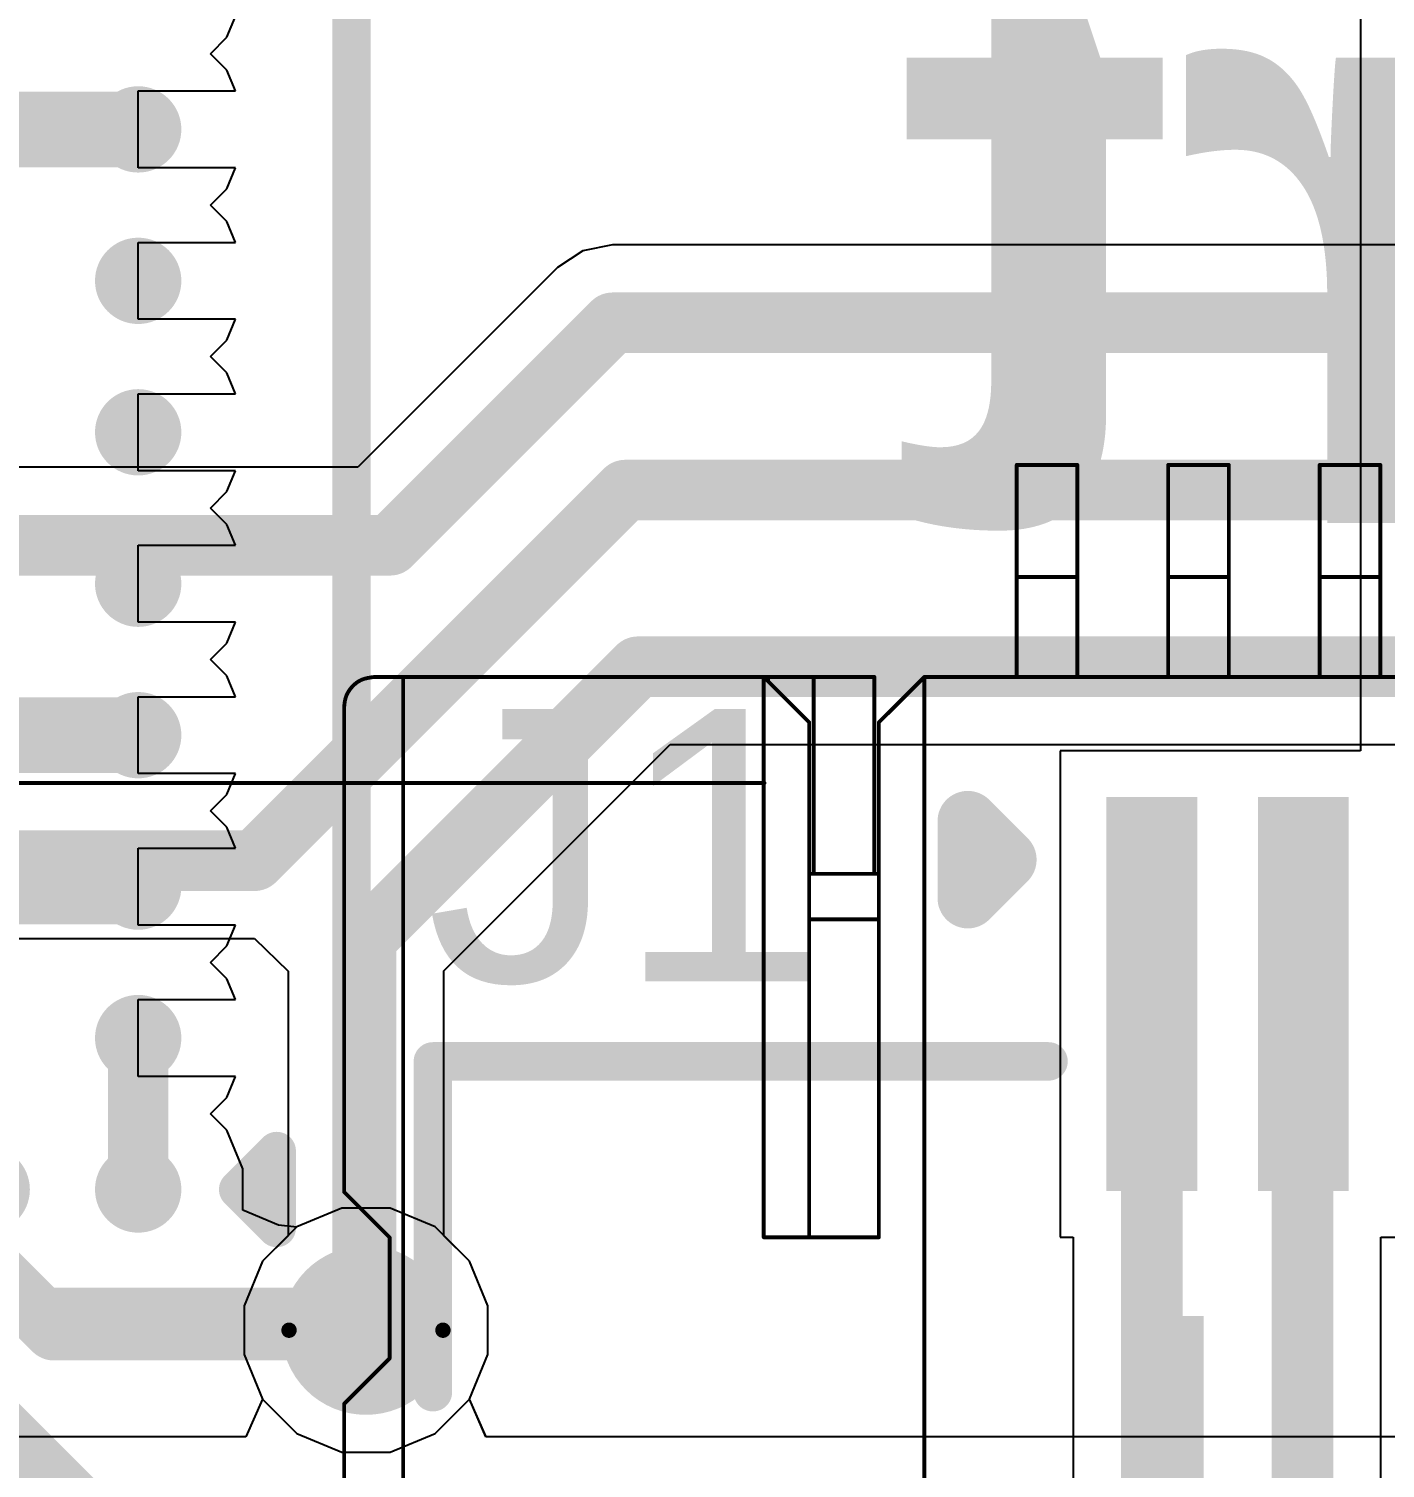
# Model space of a CAD drawing. Header units: inches. Extents: x 0 to 323, y -26 to 38.
# Drawn here: x 20.543 to 25.02, y 3.404 to 8.157 of the extents above; entities that cross this region are included whole.
import ezdxf

# ---------------------------------------------------------------- set-up
doc = ezdxf.new("R2010")
doc.units = ezdxf.units.IN
for name, color, linetype in [('Bottom Layer', 5, 'Continuous'), ('Bottom Overlay', 54, 'Continuous'), ('Bottom Paste', 16, 'Continuous'), ('Bottom Solder', 6, 'Continuous'), ('Drill Drawing', 1, 'Continuous'), ('GND', 76, 'Continuous'), ('Mechanical 3', 76, 'Continuous'), ('Power', 16, 'Continuous'), ('Top Layer', 1, 'Continuous'), ('Top Overlay', 2, 'Continuous'), ('Top Paste', 8, 'Continuous'), ('Top Solder', 216, 'Continuous'), ('Via Holes', 16, 'Continuous')]:
    doc.layers.add(name, color=color, linetype=linetype)
doc.styles.add('Arial', font='', dxfattribs={"height": 0.2})
doc.styles.add('Arial_Bold', font='', dxfattribs={"height": 0.2})
doc.styles.get('Arial').set_extended_font_data('Arial')
doc.styles.get('Arial_Bold').set_extended_font_data('Arial', bold=True)

# ---------------------------------------------------------------- blocks, each defined once
blk = doc.blocks.new('_____2____40_B_23')
at = {"layer": 'Bottom Layer'}
h = blk.add_hatch(color=5, dxfattribs=at)
edge = h.paths.add_edge_path()
edge.add_arc((-2.75, 2), 0.1425, 0, 360)
h = blk.add_hatch(color=5, dxfattribs=at)
edge = h.paths.add_edge_path()
edge.add_arc((-2.25, 2), 0.1425, 0, 360)
h = blk.add_hatch(color=5, dxfattribs=at)
edge = h.paths.add_edge_path()
edge.add_arc((-2.75, 1.5), 0.1425, 0, 360)
h = blk.add_hatch(color=5, dxfattribs=at)
edge = h.paths.add_edge_path()
edge.add_arc((-2.75, 1), 0.1425, 0, 360)
h = blk.add_hatch(color=5, dxfattribs=at)
edge = h.paths.add_edge_path()
edge.add_arc((-2.25, 1), 0.1425, 0, 360)
h = blk.add_hatch(color=5, dxfattribs=at)
edge = h.paths.add_edge_path()
edge.add_arc((-2.75, 0.5), 0.1425, 0, 360)
h = blk.add_hatch(color=5, dxfattribs=at)
edge = h.paths.add_edge_path()
edge.add_arc((-2.25, 0.5), 0.1425, 0, 360)
h = blk.add_hatch(color=5, dxfattribs=at)
edge = h.paths.add_edge_path()
edge.add_arc((-2.75, 0), 0.1425, 0, 360)
h = blk.add_hatch(color=5, dxfattribs=at)
edge = h.paths.add_edge_path()
edge.add_arc((-2.75, -0.5), 0.1425, 0, 360)
h = blk.add_hatch(color=5, dxfattribs=at)
edge = h.paths.add_edge_path()
edge.add_arc((-2.75, -1), 0.1425, 0, 360)
h = blk.add_hatch(color=5, dxfattribs=at)
edge = h.paths.add_edge_path()
edge.add_arc((-2.75, -1.5), 0.1425, 0, 360)
h = blk.add_hatch(color=5, dxfattribs=at)
edge = h.paths.add_edge_path()
edge.add_arc((-2.25, -1.5), 0.1425, 0, 360)
at = {"layer": 'Bottom Paste'}
h = blk.add_hatch(color=16, dxfattribs=at)
edge = h.paths.add_edge_path()
edge.add_arc((-2.75, 2), 0.1425, 0, 360)
h = blk.add_hatch(color=16, dxfattribs=at)
edge = h.paths.add_edge_path()
edge.add_arc((-2.25, 2), 0.1425, 0, 360)
h = blk.add_hatch(color=16, dxfattribs=at)
edge = h.paths.add_edge_path()
edge.add_arc((-2.75, 1.5), 0.1425, 0, 360)
h = blk.add_hatch(color=16, dxfattribs=at)
edge = h.paths.add_edge_path()
edge.add_arc((-2.75, 1), 0.1425, 0, 360)
h = blk.add_hatch(color=16, dxfattribs=at)
edge = h.paths.add_edge_path()
edge.add_arc((-2.25, 1), 0.1425, 0, 360)
h = blk.add_hatch(color=16, dxfattribs=at)
edge = h.paths.add_edge_path()
edge.add_arc((-2.75, 0.5), 0.1425, 0, 360)
h = blk.add_hatch(color=16, dxfattribs=at)
edge = h.paths.add_edge_path()
edge.add_arc((-2.25, 0.5), 0.1425, 0, 360)
h = blk.add_hatch(color=16, dxfattribs=at)
edge = h.paths.add_edge_path()
edge.add_arc((-2.75, 0), 0.1425, 0, 360)
h = blk.add_hatch(color=16, dxfattribs=at)
edge = h.paths.add_edge_path()
edge.add_arc((-2.75, -0.5), 0.1425, 0, 360)
h = blk.add_hatch(color=16, dxfattribs=at)
edge = h.paths.add_edge_path()
edge.add_arc((-2.75, -1), 0.1425, 0, 360)
h = blk.add_hatch(color=16, dxfattribs=at)
edge = h.paths.add_edge_path()
edge.add_arc((-2.75, -1.5), 0.1425, 0, 360)
h = blk.add_hatch(color=16, dxfattribs=at)
edge = h.paths.add_edge_path()
edge.add_arc((-2.25, -1.5), 0.1425, 0, 360)
at = {"layer": 'Bottom Solder'}
h = blk.add_hatch(color=6, dxfattribs=at)
edge = h.paths.add_edge_path()
edge.add_arc((-2.75, 2), 0.1425, 0, 360)
h = blk.add_hatch(color=6, dxfattribs=at)
edge = h.paths.add_edge_path()
edge.add_arc((-2.25, 2), 0.1425, 0, 360)
h = blk.add_hatch(color=6, dxfattribs=at)
edge = h.paths.add_edge_path()
edge.add_arc((-2.75, 1.5), 0.1425, 0, 360)
h = blk.add_hatch(color=6, dxfattribs=at)
edge = h.paths.add_edge_path()
edge.add_arc((-2.75, 1), 0.1425, 0, 360)
h = blk.add_hatch(color=6, dxfattribs=at)
edge = h.paths.add_edge_path()
edge.add_arc((-2.25, 1), 0.1425, 0, 360)
h = blk.add_hatch(color=6, dxfattribs=at)
edge = h.paths.add_edge_path()
edge.add_arc((-2.75, 0.5), 0.1425, 0, 360)
h = blk.add_hatch(color=6, dxfattribs=at)
edge = h.paths.add_edge_path()
edge.add_arc((-2.25, 0.5), 0.1425, 0, 360)
h = blk.add_hatch(color=6, dxfattribs=at)
edge = h.paths.add_edge_path()
edge.add_arc((-2.75, 0), 0.1425, 0, 360)
h = blk.add_hatch(color=6, dxfattribs=at)
edge = h.paths.add_edge_path()
edge.add_arc((-2.75, -0.5), 0.1425, 0, 360)
h = blk.add_hatch(color=6, dxfattribs=at)
edge = h.paths.add_edge_path()
edge.add_arc((-2.75, -1), 0.1425, 0, 360)
h = blk.add_hatch(color=6, dxfattribs=at)
edge = h.paths.add_edge_path()
edge.add_arc((-2.75, -1.5), 0.1425, 0, 360)
h = blk.add_hatch(color=6, dxfattribs=at)
edge = h.paths.add_edge_path()
edge.add_arc((-2.25, -1.5), 0.1425, 0, 360)
at = {"layer": 'Bottom Overlay'}
for points in [[(-3.4544, 2.3876, 0.127, 0.127, 0), (-3.4544, -2.7178, 0.127, 0.127, 0)], [(3.1496, 2.3876, 0.127, 0.127, 0), (-3.4544, 2.3876, 0.127, 0.127, 0)], [(-3.2072, 2.127, 0.127, 0.127, 0), (-3.2072, 1.873, 0.127, 0.127, 0)], [(-3.0802, 2, 0.127, 0.127, 0), (-3.2072, 2.127, 0.127, 0.127, 0)], [(-3.0802, 2, 0.127, 0.127, 0), (-3.2072, 1.873, 0.127, 0.127, 0)]]:
    blk.add_lwpolyline(points, format="xyseb", dxfattribs=at)
for points in [[(-3.4861, 2.3876, 0.0635, 0.0635, 1), (-3.4226, 2.3876, 0.0635, 0.0635, 1)], [(-3.4861, 2.3876, 0.0635, 0.0635, 1), (-3.4226, 2.3876, 0.0635, 0.0635, 1)], [(-3.2389, 2.127, 0.0635, 0.0635, 1), (-3.1754, 2.127, 0.0635, 0.0635, 1)], [(-3.2389, 2.127, 0.0635, 0.0635, 1), (-3.1754, 2.127, 0.0635, 0.0635, 1)], [(-3.1119, 2, 0.0635, 0.0635, 1), (-3.0484, 2, 0.0635, 0.0635, 1)], [(-3.1119, 2, 0.0635, 0.0635, 1), (-3.0484, 2, 0.0635, 0.0635, 1)], [(-3.2389, 1.873, 0.0635, 0.0635, 1), (-3.1754, 1.873, 0.0635, 0.0635, 1)], [(-3.2389, 1.873, 0.0635, 0.0635, 1), (-3.1754, 1.873, 0.0635, 0.0635, 1)]]:
    blk.add_lwpolyline(points, format="xyseb", close=True, dxfattribs=at)
blk = doc.blocks.new('AFC01_S15FCC_00_25')
at = {"layer": 'Top Layer'}
for points in [[(-3.35, 0.69), (-3.65, 0.69), (-3.65, 1.99), (-3.35, 1.99)], [(-2.85, 0.69), (-3.15, 0.69), (-3.15, 1.99), (-2.85, 1.99)]]:
    blk.add_hatch(color=1, dxfattribs=at).paths.add_polyline_path(points)
at = {"layer": 'Top Paste'}
for points in [[(-3.35, 0.69), (-3.65, 0.69), (-3.65, 1.99), (-3.35, 1.99)], [(-2.85, 0.69), (-3.15, 0.69), (-3.15, 1.99), (-2.85, 1.99)]]:
    blk.add_hatch(color=8, dxfattribs=at).paths.add_polyline_path(points)
at = {"layer": 'Top Solder'}
for points in [[(-3.35, 0.69), (-3.65, 0.69), (-3.65, 1.99), (-3.35, 1.99)], [(-2.85, 0.69), (-3.15, 0.69), (-3.15, 1.99), (-2.85, 1.99)]]:
    blk.add_hatch(color=216, dxfattribs=at).paths.add_polyline_path(points)
at = {"layer": 'Top Overlay'}
for points in [[(-4.1072, 1.9106, 0.2, 0.2, 0), (-3.9802, 1.7836, 0.2, 0.2, 0)], [(-4.1072, 1.6566, 0.2, 0.2, 0), (-4.1072, 1.9106, 0.2, 0.2, 0)], [(-4.1072, 1.6566, 0.2, 0.2, 0), (-3.9802, 1.7836, 0.2, 0.2, 0)], [(-5.8728, 1.1176, 0.127, 0.127, 0), (-3.8408, 1.1176, 0.127, 0.127, 0)], [(-5.8728, 0.0254, 0.127, 0.127, 0), (-5.8728, 1.1176, 0.127, 0.127, 0)]]:
    blk.add_lwpolyline(points, format="xyseb", dxfattribs=at)
for points in [[(-4.1572, 1.9106, 0.1, 0.1, 1), (-4.0572, 1.9106, 0.1, 0.1, 1)], [(-4.1572, 1.9106, 0.1, 0.1, 1), (-4.0572, 1.9106, 0.1, 0.1, 1)], [(-4.0302, 1.7836, 0.1, 0.1, 1), (-3.9302, 1.7836, 0.1, 0.1, 1)], [(-4.0302, 1.7836, 0.1, 0.1, 1), (-3.9302, 1.7836, 0.1, 0.1, 1)], [(-4.1572, 1.6566, 0.1, 0.1, 1), (-4.0572, 1.6566, 0.1, 0.1, 1)], [(-4.1572, 1.6566, 0.1, 0.1, 1), (-4.0572, 1.6566, 0.1, 0.1, 1)], [(-5.9046, 1.1176, 0.0635, 0.0635, 1), (-5.8411, 1.1176, 0.0635, 0.0635, 1)], [(-5.9046, 1.1176, 0.0635, 0.0635, 1), (-5.8411, 1.1176, 0.0635, 0.0635, 1)], [(-3.8726, 1.1176, 0.0635, 0.0635, 1), (-3.8091, 1.1176, 0.0635, 0.0635, 1)], [(-5.9046, 0.0254, 0.0635, 0.0635, 1), (-5.8411, 0.0254, 0.0635, 0.0635, 1)]]:
    blk.add_lwpolyline(points, format="xyseb", close=True, dxfattribs=at)
at = {"layer": 'Top Overlay', "style": 'Arial'}
blk.add_text('1', height=0.762, dxfattribs=at).set_placement((-3.6908, -0.485))

msp = doc.modelspace()

# ---------------------------------------------------------------- hatches: boundary and pattern name
at = {"layer": 'Bottom Layer'}
h = msp.add_hatch(color=5, dxfattribs=at)
edge = h.paths.add_edge_path()
edge.add_arc((21.6563, 3.8601), 0.25, 0, 360)
at = {"layer": 'Bottom Solder'}
h = msp.add_hatch(color=6, dxfattribs=at)
edge = h.paths.add_edge_path()
edge.add_arc((21.6563, 3.8601), 0.15, 0, 360)
at = {"layer": 'GND'}
h = msp.add_hatch(color=76, dxfattribs=at)
edge = h.paths.add_edge_path()
edge.add_arc((21.6563, 3.8601), 0.25, 0, 360)
at = {"layer": 'Power'}
h = msp.add_hatch(color=16, dxfattribs=at)
edge = h.paths.add_edge_path()
edge.add_arc((21.6563, 3.8601), 0.25, 0, 360)
at = {"layer": 'Top Layer'}
h = msp.add_hatch(color=1, dxfattribs=at)
edge = h.paths.add_edge_path()
edge.add_arc((21.6563, 3.8601), 0.25, 0, 360)
at = {"layer": 'Top Solder'}
h = msp.add_hatch(color=216, dxfattribs=at)
edge = h.paths.add_edge_path()
edge.add_arc((21.6563, 3.8601), 0.15, 0, 360)
at = {"layer": 'Via Holes'}
h = msp.add_hatch(color=7, dxfattribs=at)
edge = h.paths.add_edge_path()
edge.add_arc((21.6563, 3.8601), 0.15, 0, 360)

# ---------------------------------------------------------------- linework, layer by layer
at = {"layer": 'Bottom Layer'}
for p, q in [((21.1975, 8.1288), (21.226, 8.1976)), ((21.1433, 8.0746), (21.1975, 8.1288)), ((21.1975, 8.0204), (21.1433, 8.0746)), ((21.226, 7.9516), (21.1975, 8.0204)), ((20.9044, 7.6976), (20.9044, 7.9516)), ((20.9044, 7.9516), (21.226, 7.9516)), ((21.226, 7.6976), (20.9044, 7.6976)), ((21.1975, 7.6288), (21.226, 7.6976)), ((21.1433, 7.5746), (21.1975, 7.6288)), ((21.1975, 7.5204), (21.1433, 7.5746)), ((21.226, 7.4516), (21.1975, 7.5204)), ((20.9044, 7.1976), (20.9044, 7.4516)), ((20.9044, 7.4516), (21.226, 7.4516)), ((21.226, 7.1976), (20.9044, 7.1976)), ((21.1975, 7.1288), (21.226, 7.1976)), ((21.1433, 7.0746), (21.1975, 7.1288)), ((21.1975, 7.0204), (21.1433, 7.0746)), ((21.226, 6.9516), (21.1975, 7.0204)), ((20.9044, 6.6976), (20.9044, 6.9516)), ((20.9044, 6.9516), (21.226, 6.9516)), ((21.226, 6.6976), (20.9044, 6.6976)), ((21.1975, 6.6288), (21.226, 6.6976)), ((21.1433, 6.5746), (21.1975, 6.6288)), ((21.1975, 6.5204), (21.1433, 6.5746)), ((21.226, 6.4516), (21.1975, 6.5204)), ((20.9044, 6.1976), (20.9044, 6.4516)), ((20.9044, 6.4516), (21.226, 6.4516)), ((21.226, 6.1976), (20.9044, 6.1976)), ((21.1975, 6.1288), (21.226, 6.1976)), ((21.1433, 6.0746), (21.1975, 6.1288)), ((21.1975, 6.0204), (21.1433, 6.0746)), ((21.226, 5.9516), (21.1975, 6.0204)), ((20.9044, 5.6976), (20.9044, 5.9516)), ((20.9044, 5.9516), (21.226, 5.9516)), ((21.226, 5.6976), (20.9044, 5.6976)), ((21.1975, 5.6288), (21.226, 5.6976)), ((21.1433, 5.5746), (21.1975, 5.6288)), ((21.1975, 5.5204), (21.1433, 5.5746)), ((21.226, 5.4516), (21.1975, 5.5204)), ((20.9044, 5.1976), (20.9044, 5.4516)), ((20.9044, 5.4516), (21.226, 5.4516)), ((21.226, 5.1976), (20.9044, 5.1976)), ((21.1975, 5.1288), (21.226, 5.1976)), ((21.1433, 5.0746), (21.1975, 5.1288)), ((21.1975, 5.0204), (21.1433, 5.0746)), ((21.226, 4.9516), (21.1975, 5.0204)), ((20.9044, 4.6976), (20.9044, 4.9516)), ((20.9044, 4.9516), (21.226, 4.9516)), ((21.226, 4.6976), (20.9044, 4.6976)), ((21.1975, 4.6288), (21.226, 4.6976)), ((21.1433, 4.5746), (21.1975, 4.6288)), ((21.1975, 4.5204), (21.1433, 4.5746)), ((21.2501, 4.3934), (21.1975, 4.5204)), ((21.2501, 4.2559), (21.2501, 4.3934)), ((21.3671, 4.2064), (21.2501, 4.2559)), ((21.5763, 4.2625), (21.4284, 4.2013)), ((21.7364, 4.2625), (21.5763, 4.2625)), ((21.8843, 4.2013), (21.7364, 4.2625)), ((21.4276, 4.2004), (21.3671, 4.2064)), ((21.4284, 4.2013), (21.4276, 4.2004)), ((21.9975, 4.0881), (21.8843, 4.2013)), ((22.0587, 3.9402), (21.9975, 4.0881)), ((22.0587, 3.7801), (22.0587, 3.9402)), ((21.9975, 3.6322), (22.0587, 3.7801)), ((22.0534, 3.5085), (21.9975, 3.6322)), ((25.2519, 3.5085), (22.0534, 3.5085))]:
    msp.add_line(p, q, dxfattribs=at)
for points in [[(20.4044, 7.8246, 0.25, 0.25, 0), (20.9044, 7.8246, 0.25, 0.25, 0)], [(20.4044, 5.8246, 0.25, 0.25, 0), (20.9044, 5.8246, 0.25, 0.25, 0)], [(20.4044, 5.3246, 0.25, 0.25, 0), (20.9044, 5.3246, 0.25, 0.25, 0)], [(20.9044, 4.3246, 0.2, 0.2, 0), (20.9044, 4.8246, 0.2, 0.2, 0)], [(19.9044, 4.0837, 0.2, 0.2, 0), (20.7369, 3.2512, 0.2, 0.2, 0)], [(20.4044, 4.0821, 0.2, 0.2, 0), (20.6264, 3.8601, 0.2, 0.2, 0)], [(20.6264, 3.8601, 0.2, 0.2, 0), (21.6563, 3.8601, 0.2, 0.2, 0)]]:
    msp.add_lwpolyline(points, format="xyseb", dxfattribs=at)
for points in [[(20.8419, 7.8246, 0.125, 0.125, 1), (20.9669, 7.8246, 0.125, 0.125, 1)], [(20.8419, 5.8246, 0.125, 0.125, 1), (20.9669, 5.8246, 0.125, 0.125, 1)], [(20.8419, 5.3246, 0.125, 0.125, 1), (20.9669, 5.3246, 0.125, 0.125, 1)], [(20.8544, 4.8246, 0.1, 0.1, 1), (20.9544, 4.8246, 0.1, 0.1, 1)], [(20.8544, 4.3246, 0.1, 0.1, 1), (20.9544, 4.3246, 0.1, 0.1, 1)], [(20.5764, 3.8601, 0.1, 0.1, 1), (20.6764, 3.8601, 0.1, 0.1, 1)], [(20.5764, 3.8601, 0.1, 0.1, 1), (20.6764, 3.8601, 0.1, 0.1, 1)], [(21.6063, 3.8601, 0.1, 0.1, 1), (21.7063, 3.8601, 0.1, 0.1, 1)]]:
    msp.add_lwpolyline(points, format="xyseb", close=True, dxfattribs=at)
at = {"layer": 'Drill Drawing'}
for points in [[(21.9103, 3.8601, 0.0508, 0.0508, 1), (21.4023, 3.8601, 0.0508, 0.0508, 1)], [(21.3896, 3.8601, 0.0254, 0.0254, 1), (21.415, 3.8601, 0.0254, 0.0254, 1)], [(21.8976, 3.8601, 0.0254, 0.0254, 1), (21.923, 3.8601, 0.0254, 0.0254, 1)]]:
    msp.add_lwpolyline(points, format="xyseb", close=True, dxfattribs=at)
at = {"layer": 'GND'}
for p, q in [((21.5763, 4.2625), (21.4284, 4.2013)), ((21.7364, 4.2625), (21.5763, 4.2625)), ((21.8843, 4.2013), (21.7364, 4.2625)), ((21.4284, 4.2013), (21.3152, 4.0881)), ((21.9975, 4.0881), (21.8843, 4.2013)), ((21.3152, 4.0881), (21.2539, 3.9402)), ((22.0587, 3.9402), (21.9975, 4.0881)), ((21.2539, 3.9402), (21.2539, 3.7801)), ((22.0587, 3.7801), (22.0587, 3.9402)), ((21.2539, 3.7801), (21.3152, 3.6322)), ((21.9975, 3.6322), (22.0587, 3.7801)), ((21.3152, 3.6322), (21.4284, 3.519)), ((21.8843, 3.519), (21.9975, 3.6322)), ((21.4284, 3.519), (21.5763, 3.4577)), ((21.7364, 3.4577), (21.8843, 3.519)), ((21.5763, 3.4577), (21.7364, 3.4577))]:
    msp.add_line(p, q, dxfattribs=at)
at = {"layer": 'Mechanical 3'}
for points in [[(23.8042, 6.7168, 0.0127, 0.0127, 0), (24.0042, 6.7168, 0.0127, 0.0127, 0)], [(23.8042, 6.0168, 0.0127, 0.0127, 0), (23.8042, 6.7168, 0.0127, 0.0127, 0)], [(24.0042, 6.0168, 0.0127, 0.0127, 0), (24.0042, 6.7168, 0.0127, 0.0127, 0)], [(24.3042, 6.0168, 0.0127, 0.0127, 0), (24.3042, 6.7168, 0.0127, 0.0127, 0)], [(24.3042, 6.7168, 0.0127, 0.0127, 0), (24.5042, 6.7168, 0.0127, 0.0127, 0)], [(24.5042, 6.0168, 0.0127, 0.0127, 0), (24.5042, 6.7168, 0.0127, 0.0127, 0)], [(24.8042, 6.7168, 0.0127, 0.0127, 0), (25.0042, 6.7168, 0.0127, 0.0127, 0)], [(24.8042, 6.0168, 0.0127, 0.0127, 0), (24.8042, 6.7168, 0.0127, 0.0127, 0)], [(25.0042, 6.0168, 0.0127, 0.0127, 0), (25.0042, 6.7168, 0.0127, 0.0127, 0)], [(23.8042, 6.3468, 0.0127, 0.0127, 0), (24.0042, 6.3468, 0.0127, 0.0127, 0)], [(24.3042, 6.3468, 0.0127, 0.0127, 0), (24.5042, 6.3468, 0.0127, 0.0127, 0)], [(24.8042, 6.3468, 0.0127, 0.0127, 0), (25.0042, 6.3468, 0.0127, 0.0127, 0)], [(21.5949, 5.9621, 0.0127, 0.0127, -0.075939), (21.6135, 5.9875, 0.0127, 0.0127, 0)], [(21.6135, 5.9875, 0.0127, 0.0127, -0.03942), (21.6254, 5.9979, 0.0127, 0.0127, 0)], [(21.6254, 5.9979, 0.0127, 0.0127, -0.045044), (21.6388, 6.006, 0.0127, 0.0127, 0)], [(21.6388, 6.006, 0.0127, 0.0127, -0.04655), (21.6533, 6.0114, 0.0127, 0.0127, 0)], [(21.6533, 6.0114, 0.0127, 0.0127, -0.036489), (21.6842, 6.0168, 0.0127, 0.0127, 0)], [(21.6842, 6.0168, 0.0127, 0.0127, 0), (22.9832, 6.0168, 0.0127, 0.0127, 0)], [(21.7792, 3.0668, 0.0127, 0.0127, 0), (21.7792, 6.0168, 0.0127, 0.0127, 0)], [(22.9692, 4.1668, 0.0127, 0.0127, 0), (22.9692, 6.0168, 0.0127, 0.0127, 0)], [(22.9692, 6.0168, 0.0127, 0.0127, 0), (23.1192, 5.8668, 0.0127, 0.0127, 0)], [(22.9832, 6.0168, 0.0127, 0.0127, 0), (23.1342, 6.0168, 0.0127, 0.0127, 0)], [(22.9832, 6.0028, 0.0127, 0.0127, 0), (22.9832, 6.0168, 0.0127, 0.0127, 0)], [(23.1342, 5.3668, 0.0127, 0.0127, 0), (23.1342, 6.0168, 0.0127, 0.0127, 0)], [(23.1342, 6.0168, 0.0127, 0.0127, 0), (23.3342, 6.0168, 0.0127, 0.0127, 0)], [(23.3342, 5.3668, 0.0127, 0.0127, 0), (23.3342, 6.0168, 0.0127, 0.0127, 0)], [(23.3492, 5.8668, 0.0127, 0.0127, 0), (23.4992, 6.0168, 0.0127, 0.0127, 0)], [(23.4992, 3.1068, 0.0127, 0.0127, 0), (23.4992, 6.0168, 0.0127, 0.0127, 0)], [(23.4992, 6.0168, 0.0127, 0.0127, 0), (28.7992, 6.0168, 0.0127, 0.0127, 0)], [(21.5859, 5.9324, 0.0127, 0.0127, -0.03541), (21.5891, 5.9477, 0.0127, 0.0127, 0)], [(21.5891, 5.9477, 0.0127, 0.0127, -0.047013), (21.5949, 5.9621, 0.0127, 0.0127, 0)], [(21.5842, 5.9168, 0.0127, 0.0127, -0.011541), (21.5859, 5.9324, 0.0127, 0.0127, 0)], [(21.5842, 4.3168, 0.0127, 0.0127, 0), (21.5842, 5.9168, 0.0127, 0.0127, 0)], [(23.1192, 4.1668, 0.0127, 0.0127, 0), (23.1192, 5.8668, 0.0127, 0.0127, 0)], [(23.3492, 4.1668, 0.0127, 0.0127, 0), (23.3492, 5.8668, 0.0127, 0.0127, 0)], [(18.9992, 5.6668, 0.0127, 0.0127, 0), (22.9716, 5.6668, 0.0127, 0.0127, 0)], [(18.9992, 5.6668, 0.0127, 0.0127, 0), (22.9716, 5.6668, 0.0127, 0.0127, 0)], [(23.1192, 5.3668, 0.0127, 0.0127, 0), (23.3492, 5.3668, 0.0127, 0.0127, 0)], [(23.1192, 5.2168, 0.0127, 0.0127, 0), (23.3492, 5.2168, 0.0127, 0.0127, 0)], [(21.5842, 4.3168, 0.0127, 0.0127, 0), (21.7342, 4.1668, 0.0127, 0.0127, 0)], [(21.7342, 3.7668, 0.0127, 0.0127, 0), (21.7342, 4.1668, 0.0127, 0.0127, 0)], [(22.9692, 4.1668, 0.0127, 0.0127, 0), (23.3492, 4.1668, 0.0127, 0.0127, 0)], [(21.5842, 3.6168, 0.0127, 0.0127, 0), (21.7342, 3.7668, 0.0127, 0.0127, 0)], [(21.5842, 3.3168, 0.0127, 0.0127, 0), (21.5842, 3.6168, 0.0127, 0.0127, 0)]]:
    msp.add_lwpolyline(points, format="xyseb", dxfattribs=at)
for points in [[(23.801, 6.7168, 0.00635, 0.00635, 1), (23.8074, 6.7168, 0.00635, 0.00635, 1)], [(23.801, 6.7168, 0.00635, 0.00635, 1), (23.8074, 6.7168, 0.00635, 0.00635, 1)], [(24.001, 6.7168, 0.00635, 0.00635, 1), (24.0074, 6.7168, 0.00635, 0.00635, 1)], [(24.001, 6.7168, 0.00635, 0.00635, 1), (24.0074, 6.7168, 0.00635, 0.00635, 1)], [(24.301, 6.7168, 0.00635, 0.00635, 1), (24.3074, 6.7168, 0.00635, 0.00635, 1)], [(24.301, 6.7168, 0.00635, 0.00635, 1), (24.3074, 6.7168, 0.00635, 0.00635, 1)], [(24.501, 6.7168, 0.00635, 0.00635, 1), (24.5074, 6.7168, 0.00635, 0.00635, 1)], [(24.501, 6.7168, 0.00635, 0.00635, 1), (24.5074, 6.7168, 0.00635, 0.00635, 1)], [(24.801, 6.7168, 0.00635, 0.00635, 1), (24.8074, 6.7168, 0.00635, 0.00635, 1)], [(24.801, 6.7168, 0.00635, 0.00635, 1), (24.8074, 6.7168, 0.00635, 0.00635, 1)], [(25.001, 6.7168, 0.00635, 0.00635, 1), (25.0074, 6.7168, 0.00635, 0.00635, 1)], [(25.001, 6.7168, 0.00635, 0.00635, 1), (25.0074, 6.7168, 0.00635, 0.00635, 1)], [(23.801, 6.3468, 0.00635, 0.00635, 1), (23.8074, 6.3468, 0.00635, 0.00635, 1)], [(24.001, 6.3468, 0.00635, 0.00635, 1), (24.0074, 6.3468, 0.00635, 0.00635, 1)], [(24.301, 6.3468, 0.00635, 0.00635, 1), (24.3074, 6.3468, 0.00635, 0.00635, 1)], [(24.501, 6.3468, 0.00635, 0.00635, 1), (24.5074, 6.3468, 0.00635, 0.00635, 1)], [(24.801, 6.3468, 0.00635, 0.00635, 1), (24.8074, 6.3468, 0.00635, 0.00635, 1)], [(25.001, 6.3468, 0.00635, 0.00635, 1), (25.0074, 6.3468, 0.00635, 0.00635, 1)], [(21.6103, 5.9875, 0.00635, 0.00635, 1), (21.6166, 5.9875, 0.00635, 0.00635, 1)], [(21.6103, 5.9875, 0.00635, 0.00635, 1), (21.6166, 5.9875, 0.00635, 0.00635, 1)], [(21.6222, 5.9979, 0.00635, 0.00635, 1), (21.6286, 5.9979, 0.00635, 0.00635, 1)], [(21.6222, 5.9979, 0.00635, 0.00635, 1), (21.6286, 5.9979, 0.00635, 0.00635, 1)], [(21.6356, 6.006, 0.00635, 0.00635, 1), (21.6419, 6.006, 0.00635, 0.00635, 1)], [(21.6356, 6.006, 0.00635, 0.00635, 1), (21.6419, 6.006, 0.00635, 0.00635, 1)], [(21.6501, 6.0114, 0.00635, 0.00635, 1), (21.6564, 6.0114, 0.00635, 0.00635, 1)], [(21.6501, 6.0114, 0.00635, 0.00635, 1), (21.6564, 6.0114, 0.00635, 0.00635, 1)], [(21.681, 6.0168, 0.00635, 0.00635, 1), (21.6874, 6.0168, 0.00635, 0.00635, 1)], [(21.681, 6.0168, 0.00635, 0.00635, 1), (21.6874, 6.0168, 0.00635, 0.00635, 1)], [(21.776, 6.0168, 0.00635, 0.00635, 1), (21.7824, 6.0168, 0.00635, 0.00635, 1)], [(22.966, 6.0168, 0.00635, 0.00635, 1), (22.9724, 6.0168, 0.00635, 0.00635, 1)], [(22.966, 6.0168, 0.00635, 0.00635, 1), (22.9724, 6.0168, 0.00635, 0.00635, 1)], [(22.98, 6.0168, 0.00635, 0.00635, 1), (22.9864, 6.0168, 0.00635, 0.00635, 1)], [(22.98, 6.0168, 0.00635, 0.00635, 1), (22.9864, 6.0168, 0.00635, 0.00635, 1)], [(22.98, 6.0168, 0.00635, 0.00635, 1), (22.9864, 6.0168, 0.00635, 0.00635, 1)], [(22.98, 6.0028, 0.00635, 0.00635, 1), (22.9864, 6.0028, 0.00635, 0.00635, 1)], [(23.131, 6.0168, 0.00635, 0.00635, 1), (23.1374, 6.0168, 0.00635, 0.00635, 1)], [(23.131, 6.0168, 0.00635, 0.00635, 1), (23.1374, 6.0168, 0.00635, 0.00635, 1)], [(23.131, 6.0168, 0.00635, 0.00635, 1), (23.1374, 6.0168, 0.00635, 0.00635, 1)], [(23.331, 6.0168, 0.00635, 0.00635, 1), (23.3374, 6.0168, 0.00635, 0.00635, 1)], [(23.331, 6.0168, 0.00635, 0.00635, 1), (23.3374, 6.0168, 0.00635, 0.00635, 1)], [(23.496, 6.0168, 0.00635, 0.00635, 1), (23.5024, 6.0168, 0.00635, 0.00635, 1)], [(23.496, 6.0168, 0.00635, 0.00635, 1), (23.5024, 6.0168, 0.00635, 0.00635, 1)], [(23.496, 6.0168, 0.00635, 0.00635, 1), (23.5024, 6.0168, 0.00635, 0.00635, 1)], [(23.801, 6.0168, 0.00635, 0.00635, 1), (23.8074, 6.0168, 0.00635, 0.00635, 1)], [(24.001, 6.0168, 0.00635, 0.00635, 1), (24.0074, 6.0168, 0.00635, 0.00635, 1)], [(24.301, 6.0168, 0.00635, 0.00635, 1), (24.3074, 6.0168, 0.00635, 0.00635, 1)], [(24.501, 6.0168, 0.00635, 0.00635, 1), (24.5074, 6.0168, 0.00635, 0.00635, 1)], [(24.801, 6.0168, 0.00635, 0.00635, 1), (24.8074, 6.0168, 0.00635, 0.00635, 1)], [(25.001, 6.0168, 0.00635, 0.00635, 1), (25.0074, 6.0168, 0.00635, 0.00635, 1)], [(21.5859, 5.9477, 0.00635, 0.00635, 1), (21.5923, 5.9477, 0.00635, 0.00635, 1)], [(21.5859, 5.9477, 0.00635, 0.00635, 1), (21.5923, 5.9477, 0.00635, 0.00635, 1)], [(21.5917, 5.9621, 0.00635, 0.00635, 1), (21.598, 5.9621, 0.00635, 0.00635, 1)], [(21.5917, 5.9621, 0.00635, 0.00635, 1), (21.5981, 5.9621, 0.00635, 0.00635, 1)], [(21.581, 5.9168, 0.00635, 0.00635, 1), (21.5874, 5.9168, 0.00635, 0.00635, 1)], [(21.581, 5.9168, 0.00635, 0.00635, 1), (21.5874, 5.9168, 0.00635, 0.00635, 1)], [(21.5828, 5.9324, 0.00635, 0.00635, 1), (21.5891, 5.9324, 0.00635, 0.00635, 1)], [(21.5828, 5.9324, 0.00635, 0.00635, 1), (21.5891, 5.9324, 0.00635, 0.00635, 1)], [(23.116, 5.8668, 0.00635, 0.00635, 1), (23.1224, 5.8668, 0.00635, 0.00635, 1)], [(23.116, 5.8668, 0.00635, 0.00635, 1), (23.1224, 5.8668, 0.00635, 0.00635, 1)], [(23.346, 5.8668, 0.00635, 0.00635, 1), (23.3524, 5.8668, 0.00635, 0.00635, 1)], [(23.346, 5.8668, 0.00635, 0.00635, 1), (23.3524, 5.8668, 0.00635, 0.00635, 1)], [(22.9684, 5.6668, 0.00635, 0.00635, 1), (22.9747, 5.6668, 0.00635, 0.00635, 1)], [(22.9684, 5.6668, 0.00635, 0.00635, 1), (22.9747, 5.6668, 0.00635, 0.00635, 1)], [(23.116, 5.3668, 0.00635, 0.00635, 1), (23.1224, 5.3668, 0.00635, 0.00635, 1)], [(23.131, 5.3668, 0.00635, 0.00635, 1), (23.1374, 5.3668, 0.00635, 0.00635, 1)], [(23.331, 5.3668, 0.00635, 0.00635, 1), (23.3374, 5.3668, 0.00635, 0.00635, 1)], [(23.346, 5.3668, 0.00635, 0.00635, 1), (23.3524, 5.3668, 0.00635, 0.00635, 1)], [(23.116, 5.2168, 0.00635, 0.00635, 1), (23.1224, 5.2168, 0.00635, 0.00635, 1)], [(23.346, 5.2168, 0.00635, 0.00635, 1), (23.3524, 5.2168, 0.00635, 0.00635, 1)], [(21.581, 4.3168, 0.00635, 0.00635, 1), (21.5874, 4.3168, 0.00635, 0.00635, 1)], [(21.581, 4.3168, 0.00635, 0.00635, 1), (21.5874, 4.3168, 0.00635, 0.00635, 1)], [(21.731, 4.1668, 0.00635, 0.00635, 1), (21.7374, 4.1668, 0.00635, 0.00635, 1)], [(21.731, 4.1668, 0.00635, 0.00635, 1), (21.7374, 4.1668, 0.00635, 0.00635, 1)], [(22.966, 4.1668, 0.00635, 0.00635, 1), (22.9724, 4.1668, 0.00635, 0.00635, 1)], [(22.966, 4.1668, 0.00635, 0.00635, 1), (22.9724, 4.1668, 0.00635, 0.00635, 1)], [(23.116, 4.1668, 0.00635, 0.00635, 1), (23.1224, 4.1668, 0.00635, 0.00635, 1)], [(23.346, 4.1668, 0.00635, 0.00635, 1), (23.3524, 4.1668, 0.00635, 0.00635, 1)], [(23.346, 4.1668, 0.00635, 0.00635, 1), (23.3524, 4.1668, 0.00635, 0.00635, 1)], [(21.731, 3.7668, 0.00635, 0.00635, 1), (21.7374, 3.7668, 0.00635, 0.00635, 1)], [(21.731, 3.7668, 0.00635, 0.00635, 1), (21.7374, 3.7668, 0.00635, 0.00635, 1)], [(21.581, 3.6168, 0.00635, 0.00635, 1), (21.5874, 3.6168, 0.00635, 0.00635, 1)], [(21.581, 3.6168, 0.00635, 0.00635, 1), (21.5874, 3.6168, 0.00635, 0.00635, 1)]]:
    msp.add_lwpolyline(points, format="xyseb", close=True, dxfattribs=at)
at = {"layer": 'Power'}
for p, q in [((22.3719, 7.424), (22.2885, 7.3682)), ((22.4704, 7.4436), (22.3719, 7.424)), ((26.4333, 7.4436), (22.4704, 7.4436)), ((22.2885, 7.3682), (21.6292, 6.709)), ((21.6292, 6.709), (20.2556, 6.709)), ((21.9137, 5.0464), (22.6606, 5.7933)), ((22.6606, 5.7933), (26.9383, 5.7933)), ((20.2556, 5.1529), (21.2886, 5.1529)), ((21.2886, 5.1529), (21.399, 5.0453)), ((21.399, 5.0453), (21.399, 4.1719)), ((21.9137, 4.1719), (21.9137, 5.0464)), ((21.399, 4.1719), (21.3152, 4.0881)), ((21.9975, 4.0881), (21.9137, 4.1719)), ((21.3152, 4.0881), (21.2539, 3.9402)), ((22.0587, 3.9402), (21.9975, 4.0881)), ((21.2539, 3.9402), (21.2539, 3.7801)), ((22.0587, 3.7801), (22.0587, 3.9402)), ((21.2539, 3.7801), (21.3152, 3.6322)), ((21.9975, 3.6322), (22.0587, 3.7801)), ((21.3152, 3.6322), (21.2602, 3.5076)), ((22.0524, 3.5076), (21.9975, 3.6322)), ((21.2602, 3.5076), (20.0819, 3.5076)), ((25.8539, 3.5076), (22.0524, 3.5076))]:
    msp.add_line(p, q, dxfattribs=at)
for points in [[(21.7358, 6.4516, 0.2, 0.2, 0), (22.4704, 7.1862, 0.2, 0.2, 0)], [(22.4704, 7.1862, 0.2, 0.2, 0), (26.745, 7.1862, 0.2, 0.2, 0)], [(21.2886, 5.4102, 0.2, 0.2, 0), (22.5122, 6.6338, 0.2, 0.2, 0)], [(22.5122, 6.6338, 0.2, 0.2, 0), (28.1684, 6.6338, 0.2, 0.2, 0)], [(18.4338, 6.4516, 0.2, 0.2, 0), (21.7358, 6.4516, 0.2, 0.2, 0)], [(21.6563, 5.1529, 0.2, 0.2, 0), (22.554, 6.0506, 0.2, 0.2, 0)], [(22.554, 6.0506, 0.2, 0.2, 0), (27.25, 6.0506, 0.2, 0.2, 0)], [(18.5862, 5.4102, 0.2, 0.2, 0), (21.2886, 5.4102, 0.2, 0.2, 0)], [(21.6563, 3.8601, 0.2, 0.2, 0), (21.6563, 5.1529, 0.2, 0.2, 0)]]:
    msp.add_lwpolyline(points, format="xyseb", dxfattribs=at)
for points in [[(22.4204, 7.1862, 0.1, 0.1, 1), (22.5204, 7.1862, 0.1, 0.1, 1)], [(22.4204, 7.1862, 0.1, 0.1, 1), (22.5204, 7.1862, 0.1, 0.1, 1)], [(22.4622, 6.6338, 0.1, 0.1, 1), (22.5622, 6.6338, 0.1, 0.1, 1)], [(22.4622, 6.6338, 0.1, 0.1, 1), (22.5622, 6.6338, 0.1, 0.1, 1)], [(21.6858, 6.4516, 0.1, 0.1, 1), (21.7858, 6.4516, 0.1, 0.1, 1)], [(21.6858, 6.4516, 0.1, 0.1, 1), (21.7858, 6.4516, 0.1, 0.1, 1)], [(22.504, 6.0506, 0.1, 0.1, 1), (22.604, 6.0506, 0.1, 0.1, 1)], [(22.504, 6.0506, 0.1, 0.1, 1), (22.604, 6.0506, 0.1, 0.1, 1)], [(21.2386, 5.4102, 0.1, 0.1, 1), (21.3386, 5.4102, 0.1, 0.1, 1)], [(21.2386, 5.4102, 0.1, 0.1, 1), (21.3386, 5.4102, 0.1, 0.1, 1)], [(21.6063, 5.1529, 0.1, 0.1, 1), (21.7063, 5.1529, 0.1, 0.1, 1)], [(21.6063, 5.1529, 0.1, 0.1, 1), (21.7063, 5.1529, 0.1, 0.1, 1)], [(21.6063, 3.8601, 0.1, 0.1, 1), (21.7063, 3.8601, 0.1, 0.1, 1)]]:
    msp.add_lwpolyline(points, format="xyseb", close=True, dxfattribs=at)
at = {"layer": 'Top Layer'}
for p, q in [((24.9392, 10.3629), (24.9392, 5.7724)), ((24.9392, 5.7724), (23.9476, 5.7724)), ((23.9476, 5.7724), (23.9476, 4.1676)), ((21.5763, 4.2625), (21.4284, 4.2013)), ((21.7364, 4.2625), (21.5763, 4.2625)), ((21.8843, 4.2013), (21.7364, 4.2625)), ((21.4284, 4.2013), (21.3152, 4.0881)), ((21.9975, 4.0881), (21.8843, 4.2013)), ((23.9476, 4.1676), (23.991, 4.1676)), ((23.991, 4.1676), (23.991, 2.1799)), ((25.0064, 2.7042), (25.0064, 4.1676)), ((25.0064, 4.1676), (25.8148, 4.1676)), ((21.3152, 4.0881), (21.2539, 3.9402)), ((22.0587, 3.9402), (21.9975, 4.0881)), ((21.2539, 3.9402), (21.2539, 3.7801)), ((22.0587, 3.7801), (22.0587, 3.9402)), ((21.2539, 3.7801), (21.3152, 3.6322)), ((21.9975, 3.6322), (22.0587, 3.7801)), ((21.3152, 3.6322), (21.4284, 3.519)), ((21.8843, 3.519), (21.9975, 3.6322)), ((21.4284, 3.519), (21.5763, 3.4577)), ((21.7364, 3.4577), (21.8843, 3.519)), ((21.5763, 3.4577), (21.7364, 3.4577))]:
    msp.add_line(p, q, dxfattribs=at)
for points in [[(24.25, 1.8698, 0.2032, 0.2032, 0), (24.25, 4.97, 0.2032, 0.2032, 0)], [(24.7474, 4.9675, 0.2032, 0.2032, 0), (24.75, 4.97, 0.2032, 0.2032, 0)], [(24.7474, 2.5969, 0.2032, 0.2032, 0), (24.7474, 4.9675, 0.2032, 0.2032, 0)]]:
    msp.add_lwpolyline(points, format="xyseb", dxfattribs=at)
for points in [[(24.1992, 4.97, 0.1016, 0.1016, 1), (24.3008, 4.97, 0.1016, 0.1016, 1)], [(24.6966, 4.9675, 0.1016, 0.1016, 1), (24.7982, 4.9675, 0.1016, 0.1016, 1)], [(24.6966, 4.9675, 0.1016, 0.1016, 1), (24.7982, 4.9675, 0.1016, 0.1016, 1)], [(24.6992, 4.97, 0.1016, 0.1016, 1), (24.8008, 4.97, 0.1016, 0.1016, 1)]]:
    msp.add_lwpolyline(points, format="xyseb", close=True, dxfattribs=at)

# ---------------------------------------------------------------- block references
at = {"rotation": 180}
msp.add_blockref('_____2____40_B_23', (18.1544, 6.3246), dxfattribs=at)
msp.add_blockref('AFC01_S15FCC_00_25', (27.75, 3.63))

# ---------------------------------------------------------------- texts
at = {"layer": 'Bottom Overlay', "style": 'Arial_Bold', "text_generation_flag": 2}
msp.add_text('MIC Port', height=2, rotation=360, dxfattribs=at).set_placement((34.8742, 6.5253))
at = {"layer": 'Top Overlay', "style": 'Arial'}
msp.add_text('J1', height=0.89916, dxfattribs=at).set_placement((21.8544, 5.0116))

doc.saveas('drawing.dxf')
